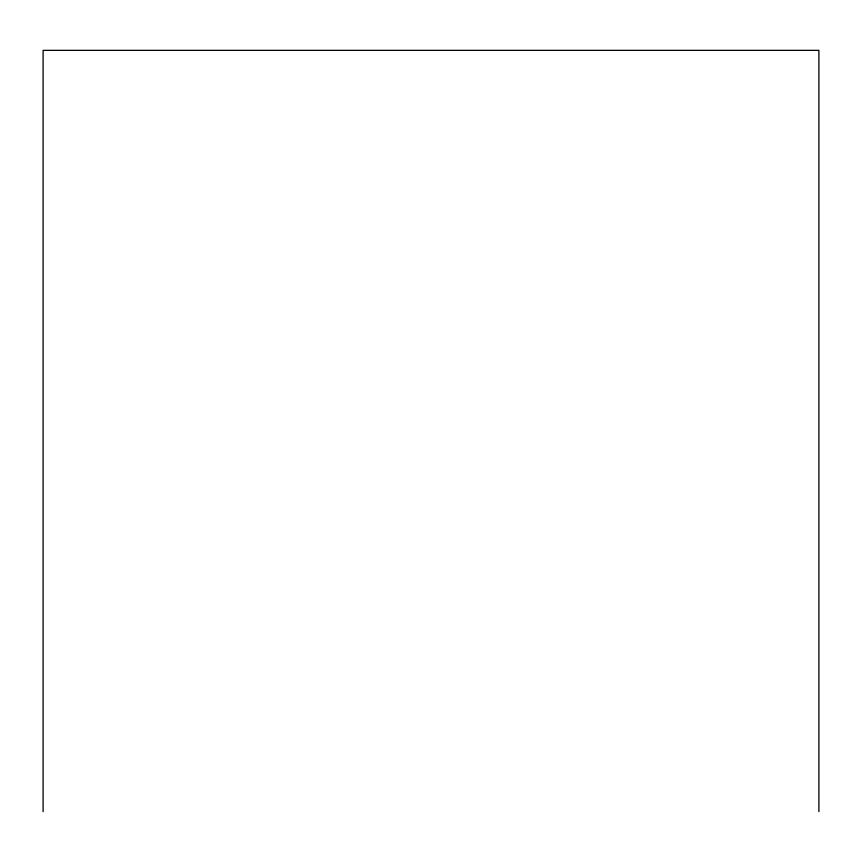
<?xml version="1.0" encoding="UTF-8"?>
<svg xmlns="http://www.w3.org/2000/svg" width="862" height="862" viewBox="0 0 862 862"><rect width="100%" height="100%" fill="white"/><g stroke="black" fill="none" stroke-linecap="round" stroke-linejoin="round"><path stroke-width="1.29" d="M818.9 811.648L818.9 50.352L43.1 50.352L43.1 811.648"/></g></svg>
